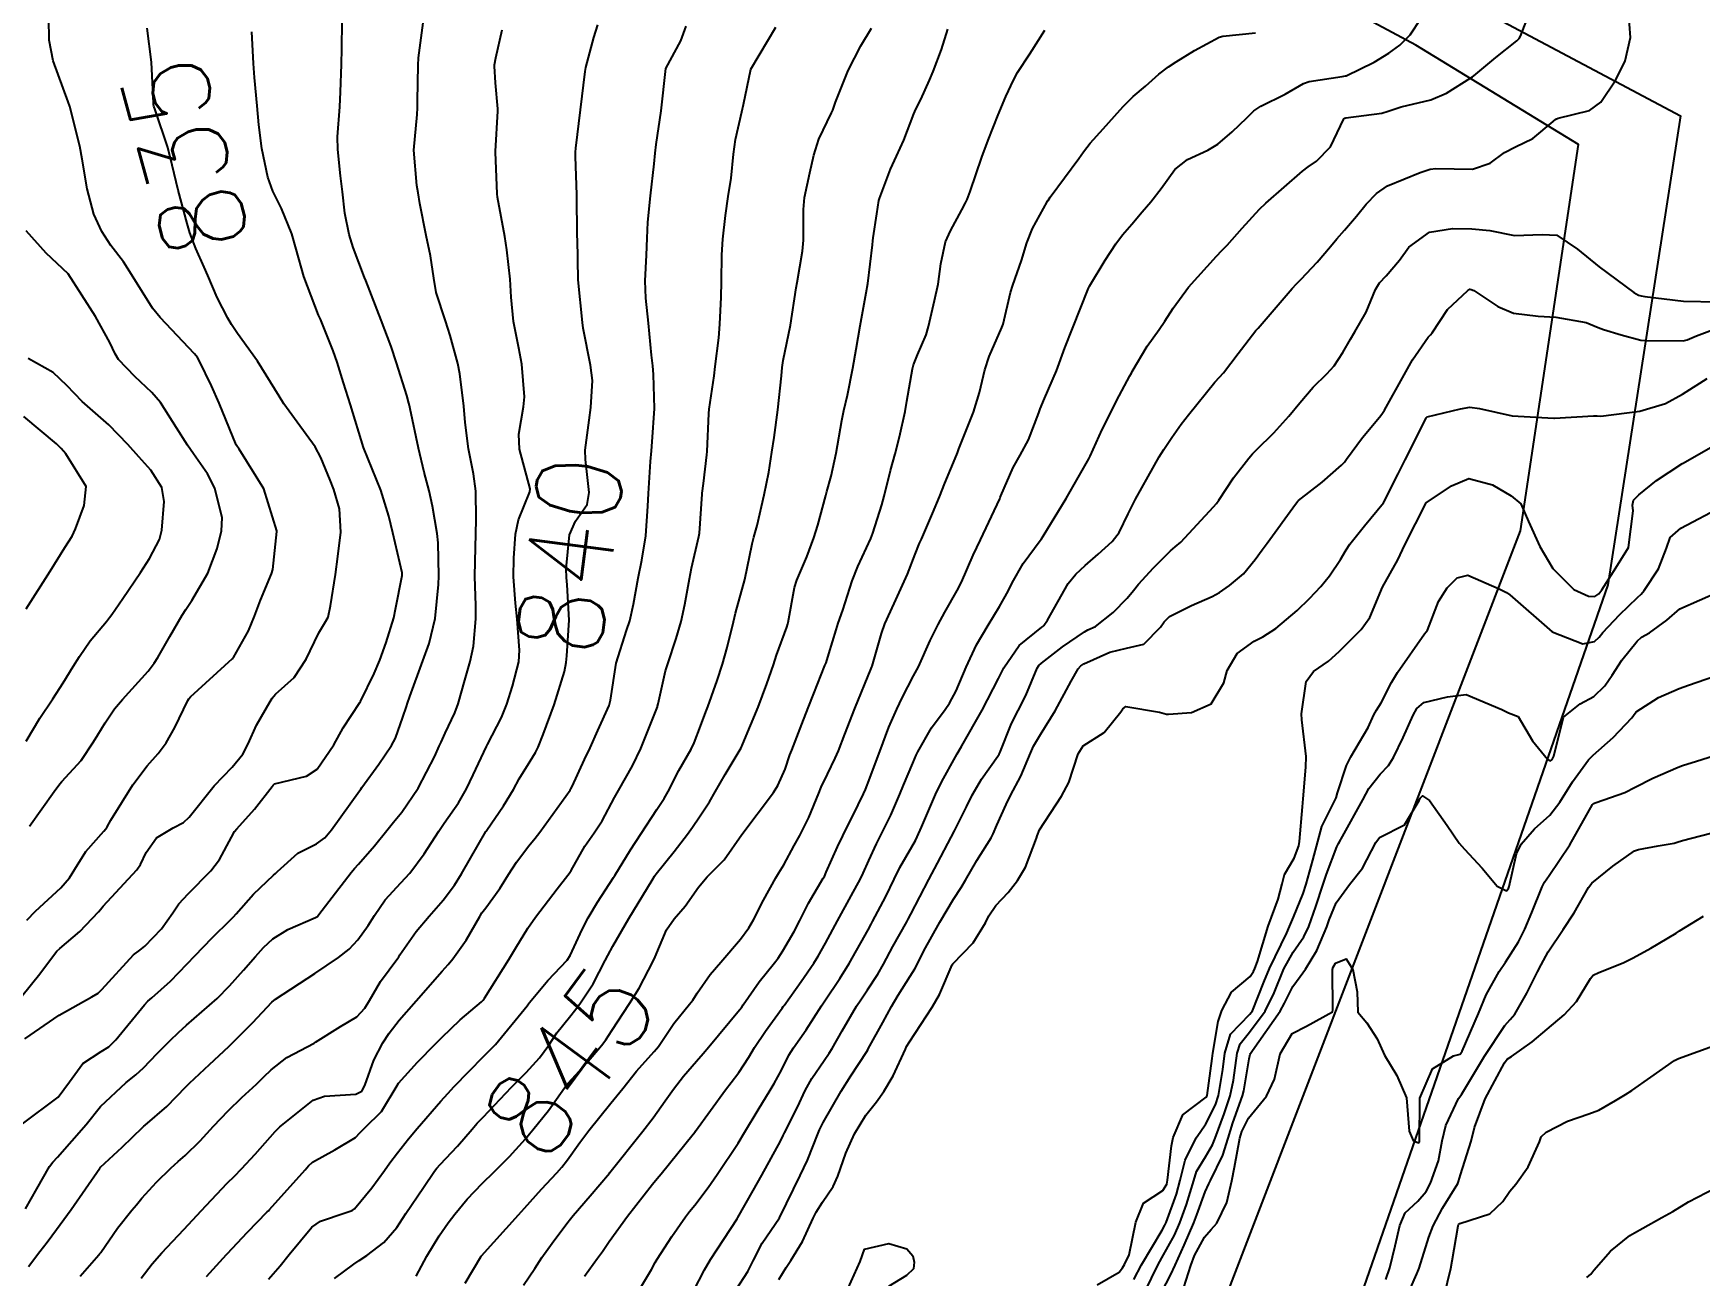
# Model space of a CAD drawing. Header units: metres. Extents: x 307586 to 320046, y 7427249 to 7434250.
# Drawn here: x 319139.6 to 319218, y 7427506.7 to 7427565.2 of the extents above; entities that cross this region are included whole.
import ezdxf
from ezdxf.enums import TextEntityAlignment as Align

# ---------------------------------------------------------------- set-up
doc = ezdxf.new("R2010")
doc.units = ezdxf.units.M
doc.header["$MEASUREMENT"] = 0
for name, color, linetype in [('Cotas', 45, 'Continuous'), ('Curvas de Nivel 1m', 11, 'Continuous'), ('Curvas de Nivel 5m', 15, 'Continuous'), ('Vias Secundárias', 230, 'Continuous')]:
    doc.layers.add(name, color=color, linetype=linetype)
doc.styles.add('Style-STANDARD', font='STANDARD.shx')

msp = doc.modelspace()

# ---------------------------------------------------------------- linework, layer by layer
at = {"layer": 'Curvas de Nivel 1m', "flags": 128}
for points, elevation in [([(319162.653, 7427506.271), (319163.18, 7427507.06), (319163.514, 7427507.572), (319163.99, 7427508.257), (319164.689, 7427509.181), (319164.853, 7427509.396), (319164.983, 7427509.557), (319165.775, 7427510.477), (319166.692, 7427511.54), (319166.713, 7427511.569), (319168.26, 7427513.517), (319168.749, 7427514.155), (319169.316, 7427514.946), (319169.699, 7427515.501), (319170.167, 7427516.101), (319170.783, 7427516.809), (319171.102, 7427517.171), (319171.365, 7427517.481), (319172.811, 7427519.222), (319172.913, 7427519.358), (319172.981, 7427519.458), (319173.737, 7427520.544), (319174.458, 7427521.444), (319174.627, 7427521.66), (319174.848, 7427521.997), (319175.383, 7427522.909), (319175.647, 7427523.432), (319176.047, 7427524.252), (319176.745, 7427525.421), (319176.798, 7427525.507), (319176.887, 7427525.696), (319177.423, 7427526.894), (319177.668, 7427527.409), (319178.393, 7427528.864), (319178.641, 7427529.394), (319178.731, 7427529.598), (319178.944, 7427530.123), (319179.289, 7427531.056), (319179.41, 7427531.386), (319179.836, 7427532.52), (319180.206, 7427533.378), (319180.46, 7427533.903), (319180.999, 7427534.941), (319181.155, 7427535.214), (319181.233, 7427535.368), (319181.783, 7427536.601), (319182.157, 7427537.359), (319182.467, 7427537.927), (319183.049, 7427538.95), (319183.246, 7427539.347), (319183.801, 7427540.61), (319184.151, 7427541.334), (319185.052, 7427543.27), (319185.073, 7427543.32), (319185.104, 7427543.398), (319185.687, 7427544.745), (319186.002, 7427545.311), (319186.406, 7427546.035), (319186.891, 7427547.303), (319186.957, 7427547.5), (319187.16, 7427547.98), (319187.712, 7427549.292), (319188.115, 7427550.36), (319188.472, 7427551.281), (319189.222, 7427553.167), (319189.251, 7427553.241), (319189.268, 7427553.27), (319190.002, 7427554.496), (319190.513, 7427555.257), (319190.828, 7427555.675), (319191.257, 7427556.185), (319191.749, 7427556.762), (319192.156, 7427557.241), (319192.648, 7427557.867), (319193.288, 7427558.747), (319193.883, 7427559.221), (319194.837, 7427559.67), (319195.304, 7427559.951), (319195.987, 7427560.519), (319196.674, 7427561.186), (319197, 7427561.51), (319197.328, 7427561.73), (319198.468, 7427562.296), (319199.339, 7427562.801), (319199.598, 7427562.89), (319201.164, 7427563.132), (319201.32, 7427563.153), (319201.343, 7427563.162), (319202.66, 7427563.81), (319203.36, 7427564.23), (319203.867, 7427564.601), (319204.361, 7427565.095), (319205.389, 7427566.662)], 847), ([(319165.514, 7427506.697), (319166.134, 7427507.545), (319166.357, 7427507.863), (319166.681, 7427508.332), (319167.536, 7427509.527), (319168.716, 7427511.021), (319168.938, 7427511.289), (319169.119, 7427511.506), (319170.629, 7427513.378), (319170.722, 7427513.49), (319170.743, 7427513.521), (319172.15, 7427515.469), (319172.422, 7427515.812), (319172.775, 7427516.275), (319173.24, 7427517.002), (319173.518, 7427517.453), (319174.027, 7427518.222), (319174.812, 7427519.308), (319174.866, 7427519.385), (319174.903, 7427519.439), (319175.703, 7427520.558), (319176.311, 7427521.425), (319176.515, 7427521.755), (319176.852, 7427522.366), (319177.419, 7427523.412), (319178.065, 7427524.592), (319178.495, 7427525.396), (319178.621, 7427525.66), (319178.896, 7427526.257), (319179.255, 7427527.039), (319179.427, 7427527.385), (319179.92, 7427528.383), (319180.343, 7427529.376), (319180.514, 7427529.8), (319180.955, 7427530.838), (319181.123, 7427531.205), (319181.199, 7427531.368), (319181.841, 7427532.495), (319182.479, 7427533.355), (319182.689, 7427533.65), (319182.992, 7427534.233), (319183.471, 7427535.343), (319183.96, 7427536.395), (319184.509, 7427537.328), (319185.042, 7427538.203), (319185.443, 7427538.922), (319185.632, 7427539.314), (319186.153, 7427540.222), (319186.957, 7427541.301), (319187.009, 7427541.375), (319187.085, 7427541.506), (319188.167, 7427543.284), (319189.12, 7427544.929), (319189.243, 7427545.148), (319189.3, 7427545.268), (319189.874, 7427546.531), (319190.236, 7427547.259), (319190.547, 7427547.868), (319191.171, 7427549.047), (319191.246, 7427549.176), (319191.285, 7427549.249), (319191.99, 7427550.443), (319192.554, 7427551.236), (319192.821, 7427551.62), (319193.213, 7427552.231), (319193.933, 7427553.219), (319195.238, 7427554.676), (319195.5, 7427554.938), (319195.746, 7427555.195), (319196.449, 7427556.001), (319197.27, 7427556.895), (319197.564, 7427557.176), (319199.288, 7427558.673), (319199.561, 7427558.877), (319199.95, 7427559.143), (319200.614, 7427559.826), (319201.236, 7427561.131), (319201.278, 7427561.176), (319201.323, 7427561.187), (319203.026, 7427561.412), (319203.327, 7427561.496), (319203.93, 7427561.702), (319205.332, 7427562.025), (319206.063, 7427562.345), (319207.212, 7427563.061), (319207.291, 7427563.113), (319207.344, 7427563.158), (319208.386, 7427564.016), (319209.37, 7427564.814), (319209.481, 7427564.919), (319209.544, 7427565.028), (319210.056, 7427566.353)], 848), ([(319168.103, 7427506.067), (319168.666, 7427507.017), (319168.839, 7427507.339), (319168.938, 7427507.507), (319169.62, 7427508.564), (319170.265, 7427509.494), (319170.455, 7427509.734), (319170.701, 7427510.032), (319171.331, 7427510.863), (319171.754, 7427511.475), (319172.738, 7427512.956), (319173.046, 7427513.457), (319173.677, 7427514.527), (319174.25, 7427515.445), (319174.444, 7427515.767), (319174.777, 7427516.396), (319175.134, 7427517.091), (319175.347, 7427517.434), (319175.937, 7427518.293), (319176.661, 7427519.422), (319176.72, 7427519.515), (319176.816, 7427519.647), (319177.534, 7427520.708), (319177.973, 7427521.403), (319178.859, 7427522.992), (319178.998, 7427523.252), (319179.07, 7427523.388), (319179.69, 7427524.566), (319180.081, 7427525.378), (319180.349, 7427525.918), (319180.906, 7427526.9), (319181.079, 7427527.198), (319181.165, 7427527.366), (319181.367, 7427527.813), (319182.023, 7427529.354), (319182.319, 7427529.973), (319182.96, 7427531.124), (319183.045, 7427531.265), (319183.094, 7427531.348), (319183.26, 7427531.639), (319184.219, 7427533.331), (319184.998, 7427534.814), (319185.166, 7427535.154), (319185.247, 7427535.318), (319185.969, 7427536.36), (319187.032, 7427537.22), (319187.078, 7427537.254), (319187.128, 7427537.299), (319187.303, 7427537.564), (319188.27, 7427539.282), (319188.622, 7427539.714), (319189.066, 7427540.129), (319189.679, 7427540.659), (319190.34, 7427541.257), (319190.659, 7427541.682), (319191.096, 7427542.558), (319191.321, 7427543.027), (319191.44, 7427543.247), (319192.036, 7427544.319), (319192.554, 7427545.236), (319192.77, 7427545.592), (319193.137, 7427546.142), (319193.59, 7427546.779), (319193.924, 7427547.218), (319195.168, 7427548.752), (319195.385, 7427548.984), (319195.578, 7427549.196), (319196.272, 7427550.104), (319197.099, 7427551.181), (319197.149, 7427551.235), (319197.204, 7427551.297), (319198.802, 7427553.156), (319199.008, 7427553.372), (319199.23, 7427553.593), (319199.988, 7427554.396), (319200.61, 7427555.136), (319200.899, 7427555.491), (319201.261, 7427555.896), (319201.83, 7427556.562), (319202.29, 7427557.12), (319202.768, 7427557.625), (319203.282, 7427557.987), (319204.819, 7427558.618), (319205.29, 7427558.775), (319205.569, 7427558.799), (319207.29, 7427558.777), (319208.127, 7427559.047), (319208.791, 7427559.547), (319209.305, 7427559.826), (319210.12, 7427560.212), (319211.086, 7427561.012), (319211.214, 7427561.121), (319211.325, 7427561.171), (319212.794, 7427561.529), (319213.332, 7427561.927), (319214.035, 7427562.98), (319214.463, 7427563.866), (319214.713, 7427564.97), (319214.631, 7427566.217)], 849), ([(319139.076, 7427513.867), (319140.756, 7427515.122), (319141.281, 7427515.842), (319141.912, 7427516.696), (319142.784, 7427517.266), (319143.133, 7427517.48), (319143.465, 7427517.82), (319144.81, 7427519.46), (319144.975, 7427519.635), (319145.163, 7427519.796), (319146.037, 7427520.572), (319146.829, 7427521.388), (319147.184, 7427521.775), (319147.998, 7427522.611), (319148.859, 7427523.457), (319149.005, 7427523.605), (319149.125, 7427523.747), (319149.943, 7427524.669), (319150.881, 7427525.563), (319150.974, 7427525.637), (319151.079, 7427525.728), (319152.025, 7427526.59), (319152.903, 7427527.031), (319153.295, 7427527.316), (319153.61, 7427527.7), (319154.931, 7427529.533), (319154.996, 7427529.615), (319155.044, 7427529.679), (319155.834, 7427530.781), (319156.443, 7427531.665), (319156.619, 7427532.002), (319156.973, 7427532.995), (319157.137, 7427533.501), (319157.192, 7427533.657), (319157.298, 7427533.968), (319157.91, 7427535.646), (319158.202, 7427536.455), (319158.495, 7427537.638), (319158.651, 7427539.238), (319158.667, 7427539.636), (319158.629, 7427541.189), (319158.578, 7427541.638), (319158.369, 7427542.918), (319158.207, 7427543.643), (319157.98, 7427544.515), (319157.708, 7427545.651), (319157.309, 7427547.499), (319157.28, 7427547.658), (319157.259, 7427547.764), (319157.158, 7427548.125), (319156.675, 7427549.665), (319156.415, 7427550.433), (319155.951, 7427551.672), (319155.221, 7427553.538), (319155.165, 7427553.681), (319154.636, 7427555.089), (319154.443, 7427555.692), (319154.248, 7427556.705), (319154.128, 7427557.697), (319154.038, 7427558.456), (319153.905, 7427559.701), (319153.9, 7427560.299), (319154.002, 7427561.7), (319154.039, 7427562.415), (319154.083, 7427563.699), (319154.104, 7427564.452), (319154.111, 7427565.699)], 837), ([(319139.186, 7427517.866), (319140.804, 7427518.975), (319142.337, 7427519.835), (319142.632, 7427520.015), (319142.816, 7427520.178), (319144.293, 7427521.808), (319144.599, 7427522.041), (319144.839, 7427522.225), (319145.612, 7427523.031), (319146.15, 7427523.787), (319146.437, 7427524.215), (319146.872, 7427524.685), (319147.943, 7427525.764), (319148.345, 7427526.304), (319148.907, 7427527.349), (319149.046, 7427527.614), (319149.153, 7427527.748), (319149.989, 7427528.672), (319150.83, 7427529.731), (319150.873, 7427529.791), (319150.934, 7427529.86), (319152.437, 7427530.216), (319152.941, 7427530.543), (319153.723, 7427531.698), (319154.16, 7427532.497), (319154.952, 7427533.68), (319154.983, 7427533.731), (319155.626, 7427535.044), (319155.882, 7427535.671), (319156.178, 7427536.505), (319156.54, 7427537.665), (319156.629, 7427538.072), (319156.94, 7427539.661), (319156.937, 7427539.779), (319156.496, 7427541.666), (319156.303, 7427542.45), (319155.931, 7427543.672), (319155.123, 7427545.68), (319154.515, 7427547.69), (319154.183, 7427548.714), (319153.873, 7427549.699), (319153.698, 7427550.222), (319153.191, 7427551.477), (319153.09, 7427551.711), (319153.008, 7427551.899), (319152.306, 7427553.719), (319151.948, 7427555.011), (319151.749, 7427555.725), (319151.261, 7427556.916), (319150.86, 7427557.734), (319150.619, 7427558.397), (319150.336, 7427559.74), (319150.192, 7427560.853), (319150.114, 7427561.742), (319149.992, 7427563.085), (319149.939, 7427563.744), (319149.873, 7427565.229)], 836), ([(319139.213, 7427509.865), (319139.757, 7427510.805), (319140.346, 7427511.854), (319140.498, 7427512.07), (319140.72, 7427512.302), (319142.069, 7427513.83), (319142.751, 7427514.673), (319143.951, 7427515.808), (319144.411, 7427516.163), (319144.773, 7427516.495), (319145.408, 7427517.169), (319146.018, 7427517.788), (319146.415, 7427518.165), (319146.8, 7427518.509), (319148.234, 7427519.759), (319148.819, 7427520.354), (319149.472, 7427521.098), (319150.032, 7427521.738), (319150.411, 7427522.162), (319150.846, 7427522.569), (319151.564, 7427523.011), (319152.861, 7427523.567), (319152.949, 7427523.621), (319153.025, 7427523.708), (319153.495, 7427524.327), (319154.538, 7427525.685), (319154.696, 7427525.872), (319154.889, 7427526.084), (319155.638, 7427526.936), (319156.223, 7427527.667), (319156.529, 7427528.052), (319156.922, 7427528.533), (319157.69, 7427529.649), (319158.467, 7427531.156), (319158.683, 7427531.634), (319158.766, 7427531.822), (319158.962, 7427532.249), (319159.412, 7427533.19), (319159.577, 7427533.624), (319159.885, 7427534.73), (319160.142, 7427535.619), (319160.301, 7427536.33), (319160.401, 7427537.616), (319160.402, 7427538.254), (319160.363, 7427539.617), (319160.368, 7427540.313), (319160.404, 7427541.617), (319160.414, 7427542.293), (319160.407, 7427543.617), (319160.292, 7427544.437), (319160.055, 7427545.621), (319159.901, 7427546.862), (319159.834, 7427547.623), (319159.645, 7427549.148), (319159.552, 7427549.626), (319159.193, 7427550.942), (319158.97, 7427551.634), (319158.544, 7427552.968), (319158.422, 7427553.642), (319158.278, 7427554.689), (319158.068, 7427555.648), (319157.762, 7427557.156), (319157.685, 7427557.654), (319157.625, 7427558.004), (319157.49, 7427559.657), (319157.636, 7427561.338), (319157.66, 7427561.655), (319157.657, 7427561.986), (319157.684, 7427563.655), (319157.705, 7427564.013), (319157.922, 7427565.652)], 838), ([(319139.274, 7427523.449), (319139.683, 7427523.862), (319140.874, 7427524.972), (319141.284, 7427525.441), (319141.541, 7427525.843), (319142.051, 7427526.683), (319142.91, 7427527.63), (319143.002, 7427527.738), (319143.056, 7427527.828), (319143.24, 7427528.149), (319144.272, 7427529.81), (319144.942, 7427530.698), (319145.463, 7427531.28), (319145.834, 7427531.791), (319146.238, 7427532.513), (319146.862, 7427533.781), (319146.905, 7427533.859), (319146.985, 7427533.944), (319148.964, 7427535.751), (319148.981, 7427535.773), (319149.004, 7427535.801), (319149.715, 7427537.051), (319149.99, 7427537.74), (319150.273, 7427538.505), (319150.794, 7427539.733), (319150.852, 7427539.935), (319151.044, 7427541.73), (319151.046, 7427541.757), (319150.437, 7427543.737), (319149.267, 7427545.603), (319149.156, 7427545.75), (319149.124, 7427545.81), (319148.324, 7427547.762), (319147.973, 7427548.58), (319147.388, 7427549.777), (319147.311, 7427549.915), (319147.176, 7427550.082), (319145.552, 7427551.796), (319145.199, 7427552.234), (319144.203, 7427553.815), (319143.823, 7427554.415), (319143.236, 7427555.177), (319142.803, 7427555.834), (319142.44, 7427556.653), (319142.113, 7427557.842), (319141.889, 7427559.242), (319141.78, 7427559.845), (319141.312, 7427561.718), (319141.276, 7427561.813), (319141.264, 7427561.85), (319141.224, 7427561.941), (319140.516, 7427563.862), (319140.328, 7427564.84), (319140.324, 7427565.866)], 834), ([(319139.366, 7427507.159), (319139.888, 7427507.858), (319140.236, 7427508.295), (319140.683, 7427508.89), (319141.367, 7427509.84), (319142.712, 7427511.776), (319142.73, 7427511.803), (319142.749, 7427511.82), (319143.772, 7427512.764), (319144.741, 7427513.704), (319144.791, 7427513.751), (319144.851, 7427513.799), (319145.866, 7427514.675), (319146.761, 7427515.605), (319146.93, 7427515.777), (319147.88, 7427516.66), (319148.789, 7427517.508), (319148.912, 7427517.628), (319149.034, 7427517.748), (319149.915, 7427518.625), (319150.811, 7427519.581), (319150.981, 7427519.727), (319152.825, 7427520.94), (319153.946, 7427521.693), (319154.44, 7427522.085), (319154.845, 7427522.518), (319155.333, 7427523.198), (319155.634, 7427523.672), (319156.141, 7427524.396), (319156.878, 7427525.197), (319157.302, 7427525.654), (319157.98, 7427526.561), (319158.659, 7427527.634), (319158.917, 7427528.011), (319159.586, 7427528.964), (319159.969, 7427529.62), (319160.279, 7427530.277), (319160.908, 7427531.61), (319160.924, 7427531.64), (319160.954, 7427531.702), (319161.606, 7427532.975), (319161.864, 7427533.601), (319162.133, 7427534.457), (319162.419, 7427535.596), (319162.459, 7427536.148), (319162.351, 7427537.597), (319162.277, 7427538.361), (319162.175, 7427539.599), (319162.185, 7427540.48), (319162.277, 7427541.598), (319162.415, 7427542.272), (319162.95, 7427543.592), (319162.961, 7427543.735), (319162.457, 7427545.597), (319162.429, 7427546.301), (319162.651, 7427547.595), (319162.687, 7427548.066), (319162.571, 7427549.596), (319162.425, 7427550.357), (319162.17, 7427551.6), (319162.066, 7427552.75), (319162.011, 7427553.602), (319161.858, 7427554.982), (319161.765, 7427555.605), (319161.42, 7427557.459), (319161.4, 7427557.609), (319161.336, 7427559.566), (319161.333, 7427559.61), (319161.439, 7427561.491), (319161.439, 7427561.609), (319161.335, 7427562.829), (319161.275, 7427563.611), (319161.279, 7427563.675), (319161.347, 7427564.008), (319161.639, 7427565.329)], 839), ([(319144.655, 7427506.61), (319145.18, 7427507.28), (319145.626, 7427507.79), (319146.13, 7427508.334), (319146.684, 7427508.907), (319147.487, 7427509.768), (319148.706, 7427511.067), (319149.048, 7427511.409), (319149.377, 7427511.743), (319150.02, 7427512.44), (319150.735, 7427513.234), (319150.964, 7427513.502), (319151.186, 7427513.723), (319152.756, 7427514.985), (319153.283, 7427515.169), (319154.759, 7427515.253), (319155.034, 7427515.403), (319155.187, 7427515.676), (319155.598, 7427516.855), (319156.022, 7427517.668), (319156.333, 7427518.129), (319156.804, 7427518.743), (319157.591, 7427519.648), (319158.827, 7427521.048), (319159.097, 7427521.36), (319159.318, 7427521.625), (319159.956, 7427522.509), (319160.592, 7427523.613), (319160.693, 7427523.783), (319160.867, 7427524.025), (319161.538, 7427524.942), (319161.946, 7427525.599), (319162.312, 7427526.176), (319162.903, 7427526.942), (319163.199, 7427527.295), (319163.418, 7427527.582), (319164.64, 7427529.275), (319164.848, 7427529.561), (319164.879, 7427529.616), (319164.935, 7427529.731), (319165.509, 7427531), (319165.776, 7427531.552), (319166.15, 7427532.37), (319166.668, 7427533.543), (319166.738, 7427533.79), (319167.003, 7427535.54), (319167.496, 7427537.063), (319167.64, 7427537.531), (319167.819, 7427538.306), (319168.035, 7427539.525), (319168.207, 7427540.382), (319168.394, 7427541.52), (319168.497, 7427542.919), (319168.527, 7427543.519), (319168.623, 7427545.023), (319168.664, 7427545.517), (319168.703, 7427545.943), (319168.81, 7427547.515), (319168.765, 7427549.112), (319168.726, 7427549.517), (319168.67, 7427550.029), (319168.527, 7427551.52), (319168.393, 7427552.701), (319168.371, 7427553.523), (319168.436, 7427554.723), (319168.459, 7427555.522), (319168.497, 7427556.279), (319168.627, 7427557.52), (319168.793, 7427559.022), (319168.833, 7427559.517), (319168.88, 7427559.935), (319169.118, 7427561.513), (319169.343, 7427563.51), (319170.05, 7427564.81), (319170.295, 7427565.501)], 841), ([(319147.733, 7427506.687), (319148.672, 7427507.712), (319148.688, 7427507.734), (319148.708, 7427507.75), (319149.658, 7427508.766), (319150.595, 7427509.731), (319150.644, 7427509.78), (319150.694, 7427509.832), (319152.367, 7427511.705), (319152.527, 7427511.891), (319152.718, 7427512.059), (319153.777, 7427512.639), (319154.736, 7427513.23), (319154.957, 7427513.461), (319155.174, 7427513.676), (319155.965, 7427514.453), (319156.697, 7427515.661), (319156.719, 7427515.705), (319156.765, 7427515.777), (319157.665, 7427516.762), (319158.505, 7427517.634), (319158.796, 7427517.933), (319159.661, 7427518.765), (319160.668, 7427519.611), (319160.744, 7427519.681), (319160.815, 7427519.784), (319161.963, 7427521.593), (319162.292, 7427522.137), (319162.855, 7427523.072), (319163.204, 7427523.585), (319164.231, 7427524.924), (319164.733, 7427525.562), (319164.798, 7427525.647), (319164.886, 7427525.783), (319165.538, 7427526.919), (319165.966, 7427527.549), (319166.341, 7427528.123), (319166.93, 7427529.212), (319167.113, 7427529.537), (319167.774, 7427530.704), (319168.158, 7427531.522), (319168.949, 7427533.477), (319168.956, 7427533.51), (319168.984, 7427533.619), (319169.331, 7427535.175), (319169.432, 7427535.506), (319169.826, 7427536.697), (319170.055, 7427537.5), (319170.238, 7427538.301), (319170.452, 7427539.496), (319170.551, 7427540.004), (319170.899, 7427541.492), (319170.922, 7427541.654), (319171.051, 7427543.491), (319171.057, 7427543.537), (319171.108, 7427543.989), (319171.276, 7427545.334), (319171.286, 7427545.488), (319171.36, 7427547.278), (319171.379, 7427547.488), (319171.61, 7427549.044), (319171.663, 7427549.485), (319171.835, 7427550.842), (319171.889, 7427551.483), (319171.946, 7427552.753), (319171.964, 7427553.483), (319171.973, 7427554.745), (319172.024, 7427555.482), (319172.153, 7427556.588), (319172.273, 7427557.48), (319172.413, 7427558.348), (319172.522, 7427559.478), (319172.616, 7427560.164), (319172.91, 7427561.474), (319172.989, 7427561.811), (319173.343, 7427563.47), (319174.511, 7427565.453)], 842), ([(319150.655, 7427506.552), (319151.206, 7427507.181), (319151.617, 7427507.716), (319152.686, 7427509.008), (319153.095, 7427509.29), (319154.264, 7427509.684), (319154.583, 7427509.792), (319154.695, 7427509.874), (319155.518, 7427510.858), (319156.104, 7427511.666), (319156.356, 7427512.026), (319156.726, 7427512.506), (319157.235, 7427513.153), (319157.649, 7427513.646), (319158.756, 7427514.932), (319159.086, 7427515.3), (319159.389, 7427515.624), (319160.067, 7427516.324), (319160.784, 7427517.045), (319161.068, 7427517.326), (319161.329, 7427517.602), (319162.811, 7427519.409), (319162.882, 7427519.51), (319162.934, 7427519.579), (319163.788, 7427520.606), (319164.701, 7427521.561), (319164.845, 7427521.777), (319165.402, 7427523.01), (319165.681, 7427523.552), (319166.126, 7427524.292), (319166.882, 7427525.447), (319166.94, 7427525.539), (319167.68, 7427526.75), (319168.185, 7427527.521), (319168.924, 7427528.65), (319169.263, 7427529.173), (319169.45, 7427529.505), (319169.955, 7427530.493), (319170.535, 7427531.494), (319170.679, 7427531.78), (319170.974, 7427532.57), (319171.222, 7427533.246), (319171.31, 7427533.487), (319171.754, 7427534.724), (319172.001, 7427535.48), (319172.219, 7427536.273), (319172.517, 7427537.475), (319172.622, 7427537.89), (319173.053, 7427539.47), (319173.398, 7427541.145), (319173.483, 7427541.464), (319173.633, 7427542.007), (319173.964, 7427543.457), (319174.182, 7427544.522), (319174.333, 7427545.452), (319174.44, 7427546.144), (319174.616, 7427547.448), (319174.776, 7427549.053), (319174.814, 7427549.445), (319174.859, 7427549.763), (319175.203, 7427551.44), (319175.476, 7427553.182), (319175.519, 7427553.437), (319175.763, 7427554.91), (319175.813, 7427555.434), (319175.82, 7427556.879), (319175.866, 7427557.434), (319176.117, 7427558.599), (319176.308, 7427559.43), (319176.544, 7427560.188), (319177.137, 7427561.422), (319177.194, 7427561.551), (319177.328, 7427561.926), (319177.924, 7427563.411), (319178.519, 7427564.567), (319179.015, 7427565.395)], 843), ([(319153.754, 7427506.592), (319154.667, 7427507.265), (319154.914, 7427507.433), (319155.27, 7427507.674), (319156.068, 7427508.277), (319156.686, 7427508.993), (319157.111, 7427509.654), (319157.936, 7427510.872), (319158.458, 7427511.634), (319158.568, 7427511.779), (319158.718, 7427511.946), (319159.533, 7427512.82), (319160.228, 7427513.615), (319160.47, 7427513.889), (319160.749, 7427514.186), (319162.081, 7427515.59), (319162.42, 7427515.933), (319162.773, 7427516.283), (319163.393, 7427516.965), (319163.831, 7427517.57), (319164.22, 7427518.144), (319164.806, 7427518.887), (319165.103, 7427519.264), (319165.32, 7427519.555), (319165.922, 7427520.454), (319166.495, 7427521.543), (319166.61, 7427521.777), (319166.85, 7427522.219), (319167.595, 7427523.529), (319168.701, 7427525.332), (319168.807, 7427525.511), (319168.838, 7427525.556), (319168.885, 7427525.623), (319169.733, 7427526.669), (319170.367, 7427527.495), (319170.592, 7427527.817), (319170.921, 7427528.307), (319171.399, 7427529.015), (319171.668, 7427529.483), (319172.129, 7427530.294), (319172.843, 7427531.471), (319172.882, 7427531.552), (319172.966, 7427531.745), (319173.68, 7427533.46), (319174.097, 7427534.556), (319174.399, 7427535.449), (319174.55, 7427535.907), (319175.03, 7427537.232), (319175.086, 7427537.386), (319175.099, 7427537.439), (319175.396, 7427539.09), (319175.499, 7427539.436), (319175.97, 7427540.531), (319176.31, 7427541.428), (319176.486, 7427542.029), (319176.867, 7427543.422), (319176.918, 7427543.608), (319177.112, 7427544.335), (319177.355, 7427545.417), (319177.616, 7427546.943), (319177.711, 7427547.412), (319177.884, 7427548.133), (319178.142, 7427549.405), (319178.292, 7427550.298), (319178.489, 7427551.401), (319178.77, 7427552.948), (319178.839, 7427553.396), (319179.059, 7427555.211), (319179.081, 7427555.392), (319179.099, 7427555.539), (319179.262, 7427556.667), (319179.367, 7427557.294), (319179.391, 7427557.389), (319179.903, 7427558.767), (319180.185, 7427559.381), (319180.542, 7427560.14), (319181.002, 7427561.373), (319181.098, 7427561.599), (319181.33, 7427562.053), (319181.751, 7427562.954), (319181.914, 7427563.364), (319182.308, 7427564.406), (319182.614, 7427565.357)], 844), ([(319159.902, 7427506.37), (319160.644, 7427507.61), (319160.657, 7427507.627), (319160.673, 7427507.651), (319162.417, 7427509.584), (319162.696, 7427509.893), (319163.492, 7427510.785), (319164.22, 7427511.565), (319164.454, 7427511.825), (319164.722, 7427512.177), (319165.301, 7427512.987), (319165.72, 7427513.55), (319166.756, 7427514.834), (319167.313, 7427515.532), (319167.961, 7427516.337), (319168.789, 7427517.26), (319168.907, 7427517.393), (319168.99, 7427517.508), (319169.717, 7427518.588), (319170.459, 7427519.494), (319170.618, 7427519.69), (319170.821, 7427520.007), (319171.427, 7427520.889), (319171.925, 7427521.474), (319172.854, 7427522.549), (319173.238, 7427523.077), (319173.461, 7427523.454), (319173.933, 7427524.388), (319174.514, 7427525.444), (319174.66, 7427525.67), (319174.892, 7427526.049), (319175.385, 7427526.956), (319175.642, 7427527.433), (319176.074, 7427528.276), (319176.541, 7427529.424), (319176.655, 7427529.705), (319176.946, 7427530.316), (319177.312, 7427531.06), (319177.461, 7427531.413), (319177.764, 7427532.201), (319178.226, 7427533.401), (319179.002, 7427535.288), (319179.031, 7427535.361), (319179.044, 7427535.39), (319179.481, 7427536.93), (319179.647, 7427537.384), (319180.081, 7427538.341), (319180.555, 7427539.375), (319180.709, 7427539.723), (319181.072, 7427540.668), (319181.277, 7427541.171), (319181.366, 7427541.367), (319181.887, 7427542.57), (319182.212, 7427543.359), (319182.47, 7427543.996), (319183.028, 7427545.351), (319183.054, 7427545.421), (319183.127, 7427545.614), (319183.622, 7427546.867), (319183.815, 7427547.34), (319184.093, 7427548.267), (319184.345, 7427549.332), (319184.55, 7427549.962), (319185.149, 7427551.321), (319185.205, 7427551.48), (319185.562, 7427552.974), (319185.666, 7427553.316), (319186.069, 7427554.478), (319186.33, 7427555.309), (319186.588, 7427555.972), (319187.272, 7427557.227), (319187.298, 7427557.274), (319187.319, 7427557.299), (319187.424, 7427557.448), (319188.771, 7427559.278), (319188.987, 7427559.585), (319189.304, 7427559.991), (319189.911, 7427560.667), (319190.444, 7427561.259), (319190.86, 7427561.722), (319191.332, 7427562.185), (319191.901, 7427562.681), (319192.538, 7427563.238), (319192.994, 7427563.586), (319193.352, 7427563.825), (319194.217, 7427564.36), (319195.37, 7427564.982), (319195.537, 7427565.031), (319197.081, 7427565.183)], 846), ([(319139.41, 7427527.865), (319140.569, 7427529.494), (319140.833, 7427529.851), (319140.934, 7427529.968), (319141.83, 7427530.956), (319142.423, 7427531.835), (319142.624, 7427532.167), (319142.966, 7427532.735), (319143.409, 7427533.391), (319143.786, 7427533.818), (319144.996, 7427535.157), (319145.269, 7427535.528), (319145.444, 7427535.796), (319146.014, 7427536.794), (319146.584, 7427537.784), (319146.76, 7427538.059), (319147.04, 7427538.477), (319147.795, 7427539.769), (319148.236, 7427540.934), (319148.437, 7427541.76), (319148.465, 7427542.377), (319148.13, 7427543.765), (319147.775, 7427544.436), (319147.119, 7427545.38), (319146.846, 7427545.783), (319146.327, 7427546.596), (319145.562, 7427547.796), (319145.158, 7427548.261), (319144.367, 7427549.014), (319143.599, 7427549.824), (319143.431, 7427550.081), (319143.181, 7427550.612), (319142.506, 7427551.837), (319141.223, 7427553.85), (319140.191, 7427554.819), (319139.243, 7427555.87)], 833), ([(319172.652, 7427506.065), (319173.197, 7427506.923), (319173.463, 7427507.452), (319173.879, 7427508.25), (319174.693, 7427509.44), (319175.348, 7427510.8), (319175.666, 7427511.431), (319175.999, 7427512.158), (319176.5, 7427513.422), (319176.577, 7427513.59), (319176.748, 7427513.928), (319177.594, 7427515.408), (319178.049, 7427516.126), (319178.791, 7427517.269), (319178.839, 7427517.342), (319178.867, 7427517.389), (319179.554, 7427518.634), (319179.958, 7427519.379), (319180.273, 7427519.924), (319180.834, 7427520.809), (319181.052, 7427521.155), (319181.17, 7427521.365), (319181.485, 7427521.996), (319182.225, 7427523.35), (319182.874, 7427524.437), (319183.235, 7427524.981), (319183.444, 7427525.334), (319183.975, 7427526.251), (319184.639, 7427527.323), (319184.734, 7427527.503), (319184.919, 7427527.912), (319185.353, 7427528.891), (319185.558, 7427529.314), (319186.037, 7427530.219), (319186.5, 7427531.305), (319186.643, 7427531.626), (319186.972, 7427532.184), (319187.655, 7427533.29), (319188.412, 7427534.694), (319188.732, 7427535.274), (319188.865, 7427535.412), (319189.006, 7427535.501), (319190.225, 7427536.048), (319191.018, 7427536.237), (319191.828, 7427536.435), (319192.612, 7427537.234), (319192.784, 7427537.484), (319193.038, 7427537.724), (319194.076, 7427538.247), (319195.048, 7427538.666), (319195.385, 7427538.861), (319195.863, 7427539.192), (319196.511, 7427539.736), (319197.071, 7427540.411), (319197.393, 7427540.86), (319197.623, 7427541.172), (319198.962, 7427543.013), (319199.069, 7427543.151), (319199.103, 7427543.184), (319200.209, 7427544.042), (319201.129, 7427544.852), (319201.264, 7427544.996), (319201.362, 7427545.128), (319202.119, 7427546.144), (319202.919, 7427547.112), (319203.025, 7427547.24), (319203.156, 7427547.431), (319204.076, 7427549.096), (319204.47, 7427549.805), (319205.2, 7427550.862), (319205.305, 7427550.975), (319205.389, 7427551.078), (319206.117, 7427552.168), (319207.062, 7427553.062), (319207.165, 7427553.119), (319207.224, 7427553.113), (319207.35, 7427553.058), (319208.481, 7427552.306), (319209.213, 7427552.004), (319210.376, 7427551.854), (319211.211, 7427551.804), (319212.642, 7427551.562), (319213.206, 7427551.321), (319213.443, 7427551.224), (319214.281, 7427550.974), (319215.199, 7427550.721), (319215.452, 7427550.705), (319217.199, 7427550.7), (319217.39, 7427550.748), (319217.82, 7427550.931), (319219.208, 7427551.448)], 851), ([(319139.245, 7427531.867), (319139.886, 7427532.944), (319140.505, 7427533.855), (319140.99, 7427534.604), (319141.466, 7427535.378), (319141.759, 7427535.842), (319142.267, 7427536.584), (319143.028, 7427537.501), (319143.174, 7427537.684), (319143.274, 7427537.826), (319143.792, 7427538.57), (319144.635, 7427539.806), (319145.059, 7427540.456), (319145.517, 7427541.347), (319145.626, 7427541.794), (319145.745, 7427543.141), (319145.634, 7427543.795), (319145.111, 7427544.609), (319144.548, 7427545.24), (319144.038, 7427545.816), (319143.137, 7427546.743), (319141.879, 7427547.843), (319141.16, 7427548.588), (319140.518, 7427549.208), (319139.338, 7427549.868)], 832), ([(319174.659, 7427506.54), (319175.004, 7427507.101), (319175.226, 7427507.434), (319175.775, 7427508.336), (319176.278, 7427509.424), (319176.409, 7427509.711), (319176.704, 7427510.176), (319177.212, 7427510.916), (319177.427, 7427511.409), (319177.813, 7427512.483), (319178.218, 7427513.398), (319178.752, 7427514.267), (319179.246, 7427514.897), (319179.594, 7427515.382), (319180.035, 7427516.117), (319180.614, 7427517.372), (319180.669, 7427517.496), (319180.796, 7427517.726), (319181.866, 7427519.354), (319182.218, 7427519.953), (319182.814, 7427521.34), (319182.843, 7427521.386), (319183.804, 7427522.38), (319184.374, 7427523.325), (319184.541, 7427523.648), (319184.871, 7427524.135), (319185.44, 7427524.752), (319185.888, 7427525.31), (319186.266, 7427525.933), (319186.775, 7427527.301), (319186.806, 7427527.409), (319186.917, 7427527.693), (319187.951, 7427529.285), (319188.295, 7427529.927), (319188.739, 7427531.273), (319188.967, 7427531.64), (319189.964, 7427532.269), (319190.752, 7427533.252), (319190.846, 7427533.39), (319190.985, 7427533.493), (319192.567, 7427533.234), (319192.891, 7427533.139), (319192.982, 7427533.131), (319194.062, 7427533.214), (319194.987, 7427533.622), (319195.585, 7427534.607), (319195.754, 7427535.192), (319196.216, 7427535.987), (319197.024, 7427536.563), (319197.427, 7427536.773), (319198.029, 7427537.165), (319199.042, 7427538.012), (319199.619, 7427538.573), (319200.158, 7427539.139), (319200.557, 7427539.638), (319201.072, 7427540.415), (319201.344, 7427540.862), (319201.524, 7427541.126), (319202.214, 7427541.996), (319203.103, 7427543.077), (319203.122, 7427543.11), (319203.786, 7427544.437), (319204.123, 7427545.095), (319205.074, 7427547.003), (319205.115, 7427547.081), (319205.153, 7427547.117), (319206.729, 7427547.492), (319207.158, 7427547.572), (319207.625, 7427547.52), (319209.154, 7427547.172), (319211.108, 7427547.056), (319211.153, 7427547.056), (319212.973, 7427547.174), (319213.155, 7427547.163), (319213.322, 7427547.155), (319215.157, 7427547.387), (319216.364, 7427547.745), (319217.165, 7427548.182), (319218.322, 7427548.923)], 852), ([(319139.249, 7427538.082), (319140.379, 7427539.857), (319141.064, 7427540.967), (319141.409, 7427541.507), (319141.571, 7427541.845), (319141.982, 7427542.949), (319142.079, 7427543.84), (319141.118, 7427545.375), (319140.898, 7427545.629), (319140.683, 7427545.854), (319139.142, 7427547.133)], 831), ([(319189.632, 7427506.287), (319190.667, 7427506.885), (319190.831, 7427507.087), (319190.916, 7427507.246), (319191.134, 7427507.7), (319191.445, 7427509.239), (319191.814, 7427510.126), (319192.716, 7427510.73), (319192.903, 7427511.035), (319192.942, 7427511.218), (319193.128, 7427512.827), (319193.2, 7427513.215), (319193.669, 7427514.296), (319194.762, 7427515.122), (319194.796, 7427515.166), (319194.803, 7427515.2), (319195.047, 7427516.94), (319195.072, 7427517.197), (319195.323, 7427518.679), (319195.497, 7427519.193), (319195.958, 7427520.057), (319196.837, 7427520.794), (319196.982, 7427521.036), (319197.043, 7427521.177), (319197.17, 7427521.499), (319197.673, 7427523.168), (319198.142, 7427524.427), (319198.337, 7427525.158), (319198.448, 7427525.598), (319198.901, 7427526.361), (319199.115, 7427526.943), (319199.149, 7427527.148), (319199.292, 7427528.783), (319199.33, 7427529.146), (319199.455, 7427530.646), (319199.462, 7427531.145), (319199.265, 7427532.862), (319199.245, 7427533.147), (319199.467, 7427534.677), (319199.809, 7427535.142), (319200.521, 7427535.632), (319201.022, 7427536.077), (319202.043, 7427537.12), (319202.466, 7427537.689), (319203.053, 7427539.11), (319203.777, 7427540.394), (319204.104, 7427541.095), (319205.103, 7427543.08), (319206.306, 7427543.877), (319207.12, 7427544.224), (319208.235, 7427543.924), (319209.109, 7427543.411), (319209.565, 7427543.025), (319209.919, 7427542.197), (319210.455, 7427541.016), (319211.067, 7427539.979), (319212.061, 7427538.995), (319212.747, 7427538.681), (319213.05, 7427538.674), (319213.236, 7427538.793), (319213.37, 7427538.977), (319214.03, 7427540.014), (319214.63, 7427540.967), (319214.843, 7427542.706), (319214.81, 7427542.964), (319214.865, 7427543.205), (319215.11, 7427543.449), (319215.947, 7427544.125), (319217.132, 7427544.906), (319217.154, 7427544.918), (319217.191, 7427544.939), (319219.144, 7427546.062)], 853), ([(319191.359, 7427506.543), (319191.722, 7427507.234), (319192.689, 7427508.862), (319192.819, 7427509.092), (319192.874, 7427509.218), (319193.37, 7427510.557), (319193.537, 7427511.212), (319193.778, 7427512.164), (319194.294, 7427513.204), (319194.476, 7427513.472), (319194.75, 7427513.863), (319195.2, 7427514.754), (319195.332, 7427515.194), (319195.546, 7427516.428), (319195.638, 7427517.192), (319195.908, 7427518.082), (319196.811, 7427519.021), (319196.933, 7427519.178), (319197.468, 7427520.536), (319197.74, 7427521.167), (319198.55, 7427522.844), (319198.685, 7427523.153), (319198.867, 7427523.588), (319199.319, 7427524.705), (319199.456, 7427525.144), (319199.778, 7427526.263), (319200.005, 7427527.139), (319200.208, 7427527.849), (319200.838, 7427529.131), (319200.869, 7427529.196), (319200.937, 7427529.432), (319201.366, 7427530.715), (319201.571, 7427531.121), (319202.377, 7427532.509), (319202.647, 7427533.105), (319202.772, 7427533.317), (319202.991, 7427533.668), (319203.482, 7427534.619), (319203.765, 7427535.092), (319205.031, 7427536.907), (319205.111, 7427537), (319205.164, 7427537.079), (319205.69, 7427538.43), (319206.098, 7427539.07), (319206.57, 7427539.555), (319207.062, 7427539.675), (319208.538, 7427539.038), (319208.881, 7427538.862), (319209.05, 7427538.748), (319211.033, 7427537.01), (319212.485, 7427536.446), (319213.029, 7427536.558), (319213.246, 7427536.763), (319213.421, 7427536.976), (319214.196, 7427537.814), (319215.05, 7427538.626), (319215.224, 7427538.785), (319215.37, 7427538.957), (319216.042, 7427539.977), (319216.41, 7427540.947), (319216.591, 7427541.442), (319217.092, 7427541.889), (319219.054, 7427542.911)], 854), ([(319192.654, 7427505.927), (319193.104, 7427506.778), (319193.296, 7427507.214), (319193.73, 7427508.162), (319194.181, 7427509.205), (319194.317, 7427509.585), (319194.715, 7427510.663), (319194.878, 7427511.041), (319194.961, 7427511.198), (319195.54, 7427512.387), (319195.787, 7427513.19), (319196.019, 7427513.919), (319196.476, 7427515.183), (319196.535, 7427515.414), (319196.789, 7427516.924), (319196.836, 7427517.135), (319196.85, 7427517.179), (319196.932, 7427517.315), (319198.241, 7427519.159), (319198.44, 7427519.534), (319198.831, 7427520.324), (319199.184, 7427520.8), (319199.425, 7427521.144), (319199.966, 7427522.025), (319200.434, 7427523.134), (319200.54, 7427523.46), (319200.874, 7427524.263), (319201.504, 7427525.121), (319202.121, 7427525.885), (319202.74, 7427527.103), (319202.915, 7427527.326), (319204.084, 7427527.926), (319204.787, 7427529.081), (319204.834, 7427529.182), (319204.936, 7427529.288), (319205.268, 7427529.077), (319206.089, 7427527.9), (319206.657, 7427527.063), (319206.91, 7427526.778), (319207.743, 7427525.889), (319208.454, 7427525.037), (319208.89, 7427524.832), (319208.983, 7427524.938), (319209.007, 7427525.029), (319209.365, 7427526.569), (319209.579, 7427527.023), (319210.202, 7427527.735), (319210.927, 7427528.386), (319211.391, 7427529.003), (319211.995, 7427529.946), (319212.748, 7427530.983), (319212.965, 7427531.214), (319213.913, 7427532.031), (319214.779, 7427532.962), (319214.866, 7427533.08), (319214.987, 7427533.241), (319216.035, 7427533.912), (319217.004, 7427534.337), (319217.448, 7427534.492), (319218.68, 7427534.915)], 856), ([(319193.707, 7427506.16), (319194.039, 7427507.206), (319194.209, 7427507.674), (319194.686, 7427508.542), (319194.99, 7427508.897), (319195.262, 7427509.194), (319195.738, 7427510.159), (319195.961, 7427511.188), (319196.09, 7427511.825), (319196.347, 7427513.184), (319196.431, 7427513.498), (319196.752, 7427514.126), (319197.602, 7427515.167), (319197.975, 7427515.962), (319198.236, 7427517.158), (319198.803, 7427518.11), (319199.487, 7427518.462), (319200.702, 7427519.131), (319200.718, 7427519.227), (319200.708, 7427521.131), (319200.736, 7427521.239), (319200.846, 7427521.423), (319201.35, 7427521.624), (319201.665, 7427521.118), (319201.869, 7427520.073), (319201.893, 7427519.114), (319202.313, 7427518.613), (319202.801, 7427517.87), (319203.151, 7427517.096), (319203.732, 7427516.137), (319204.185, 7427515.086), (319204.313, 7427513.518), (319204.504, 7427513.082), (319204.742, 7427512.967), (319204.788, 7427513.034), (319204.796, 7427513.079), (319204.809, 7427515.033), (319204.808, 7427515.08), (319205.41, 7427516.447), (319206.387, 7427517.064), (319206.705, 7427517.149), (319206.795, 7427517.276), (319207.574, 7427519.049), (319207.93, 7427519.94), (319208.538, 7427521.035), (319208.847, 7427521.471), (319209.45, 7427522.431), (319209.744, 7427523.021), (319210.08, 7427523.813), (319210.562, 7427525.013), (319210.67, 7427525.237), (319210.898, 7427525.549), (319211.866, 7427526.996), (319212.932, 7427528.89), (319212.975, 7427528.937), (319213.1, 7427528.978), (319214.449, 7427529.456), (319214.944, 7427529.707), (319215.771, 7427530.131), (319216.958, 7427530.639), (319217.174, 7427530.722), (319217.82, 7427530.927), (319218.967, 7427531.286)], 857), ([(319203.209, 7427506.55), (319203.402, 7427507.093), (319203.654, 7427508.12), (319203.876, 7427509.088), (319204.115, 7427509.673), (319204.71, 7427510.225), (319205.106, 7427510.687), (319205.311, 7427511.074), (319205.685, 7427512.119), (319205.869, 7427513.069), (319206.027, 7427513.791), (319206.629, 7427515.061), (319206.687, 7427515.138), (319206.766, 7427515.252), (319207.848, 7427517.044), (319208.807, 7427518.485), (319209.062, 7427518.776), (319209.28, 7427519.025), (319209.839, 7427520.009), (319210.345, 7427521.015), (319210.513, 7427521.346), (319210.852, 7427521.951), (319211.552, 7427523), (319212.073, 7427523.794), (319212.752, 7427524.982), (319212.895, 7427525.179), (319213.882, 7427525.992), (319214.91, 7427526.702), (319215.094, 7427526.775), (319216.03, 7427526.949), (319216.781, 7427527.074), (319216.915, 7427527.108), (319217.165, 7427527.186), (319218.92, 7427527.65)], 858), ([(319204.137, 7427505.598), (319204.669, 7427506.81), (319204.752, 7427506.999), (319204.784, 7427507.079), (319205.235, 7427508.527), (319205.432, 7427509.073), (319205.872, 7427509.901), (319206.602, 7427511.061), (319206.637, 7427511.148), (319206.727, 7427511.47), (319207.225, 7427513.053), (319207.388, 7427513.686), (319207.89, 7427515.043), (319208.79, 7427516.735), (319208.917, 7427516.903), (319209.116, 7427517.027), (319210.1, 7427517.717), (319210.806, 7427518.32), (319211.595, 7427518.998), (319212.187, 7427519.625), (319212.839, 7427520.709), (319212.961, 7427520.858), (319213.227, 7427520.976), (319214.371, 7427521.441), (319214.85, 7427521.668), (319215.683, 7427522.124), (319216.862, 7427522.83), (319217.025, 7427522.938), (319218.154, 7427523.64)], 859), ([(319212.669, 7427506.633), (319212.854, 7427506.795), (319213.003, 7427506.977), (319213.78, 7427507.871), (319214.69, 7427508.619), (319214.904, 7427508.745), (319215.3, 7427508.954), (319216.192, 7427509.454), (319216.705, 7427509.746), (319217.451, 7427510.19), (319218.722, 7427510.853)], 861), ([(319177.916, 7427506.139), (319178.49, 7427507.393), (319178.679, 7427507.966), (319179.824, 7427508.236), (319180.679, 7427507.986), (319180.962, 7427507.651), (319181.031, 7427507.365), (319180.988, 7427507.045), (319180.663, 7427506.728), (319179.822, 7427506.212)], 853)]:
    msp.add_lwpolyline(points, dxfattribs=dict(at, elevation=elevation))
at = {"layer": 'Curvas de Nivel 5m', "flags": 128}
for points, elevation in [([(319139.039, 7427519.868), (319139.889, 7427520.925), (319140.586, 7427521.852), (319140.698, 7427521.988), (319140.837, 7427522.113), (319141.779, 7427522.911), (319142.647, 7427523.832), (319142.744, 7427523.951), (319142.866, 7427524.099), (319144.459, 7427525.806), (319144.63, 7427526.061), (319144.895, 7427526.629), (319145.385, 7427527.315), (319146.165, 7427527.787), (319146.653, 7427528.046), (319146.918, 7427528.298), (319148.096, 7427529.763), (319148.942, 7427530.64), (319149.441, 7427531.252), (319149.698, 7427531.743), (319150.093, 7427532.612), (319150.736, 7427533.732), (319150.827, 7427533.889), (319150.986, 7427534.08), (319151.856, 7427534.86), (319152.428, 7427535.716), (319152.612, 7427536.111), (319153.022, 7427536.958), (319153.306, 7427537.429), (319153.453, 7427537.704), (319153.569, 7427538.233), (319153.795, 7427539.699), (319153.919, 7427540.554), (319154.057, 7427541.695), (319153.995, 7427542.79), (319153.727, 7427543.701), (319153.553, 7427544.149), (319153.118, 7427545.208), (319152.847, 7427545.713), (319151.991, 7427546.871), (319151.377, 7427547.728), (319151.156, 7427548.087), (319150.139, 7427549.74), (319149.186, 7427551.047), (319148.904, 7427551.468), (319148.735, 7427551.757), (319148.231, 7427552.741), (319147.791, 7427553.771), (319147.619, 7427554.166), (319147.236, 7427555.044), (319146.951, 7427555.783), (319146.818, 7427556.216), (319146.405, 7427557.789), (319146.123, 7427558.953), (319145.909, 7427559.794), (319145.311, 7427561.564), (319145.251, 7427561.74), (319145.239, 7427561.801), (319145.236, 7427561.88), (319145.152, 7427563.803), (319144.949, 7427565.396)], 835), ([(319141.786, 7427506.703), (319142.671, 7427507.711), (319142.72, 7427507.772), (319142.755, 7427507.819), (319143.54, 7427508.956), (319144.219, 7427509.805), (319144.437, 7427510.061), (319144.699, 7427510.367), (319145.385, 7427511.115), (319146.059, 7427511.787), (319146.404, 7427512.097), (319146.722, 7427512.376), (319147.432, 7427513.07), (319148.059, 7427513.76), (319148.75, 7427514.484), (319149.399, 7427515.101), (319150.089, 7427515.737), (319150.431, 7427516.07), (319150.773, 7427516.413), (319151.514, 7427516.987), (319152.792, 7427517.665), (319152.816, 7427517.676), (319152.854, 7427517.699), (319154.044, 7427518.444), (319154.805, 7427518.902), (319155.183, 7427519.302), (319155.407, 7427519.674), (319155.924, 7427520.567), (319156.728, 7427521.661), (319156.774, 7427521.721), (319156.835, 7427521.821), (319157.591, 7427522.91), (319158.209, 7427523.64), (319158.87, 7427524.385), (319159.405, 7427525.097), (319159.736, 7427525.621), (319160.153, 7427526.359), (319160.867, 7427527.61), (319160.887, 7427527.636), (319160.914, 7427527.681), (319161.708, 7427528.819), (319162.174, 7427529.598), (319162.445, 7427530.087), (319162.953, 7427530.92), (319163.216, 7427531.329), (319163.338, 7427531.584), (319163.573, 7427532.185), (319164.081, 7427533.574), (319164.574, 7427535.141), (319164.659, 7427535.565), (319164.69, 7427535.882), (319164.792, 7427537.564), (319164.701, 7427539.217), (319164.669, 7427539.566), (319164.66, 7427539.964), (319164.811, 7427541.564), (319165.089, 7427542.209), (319165.648, 7427543.004), (319165.735, 7427543.554), (319165.559, 7427545.115), (319165.554, 7427545.556), (319165.741, 7427546.957), (319165.82, 7427547.553), (319165.884, 7427548.835), (319165.794, 7427549.554), (319165.46, 7427551.297), (319165.422, 7427551.558), (319165.223, 7427553.56), (319165.178, 7427555.496), (319165.177, 7427555.561), (319165.174, 7427555.631), (319165.151, 7427557.562), (319165.09, 7427559.362), (319165.086, 7427559.563), (319165.102, 7427559.757), (319165.323, 7427561.56), (319165.541, 7427563.358), (319165.578, 7427563.558), (319165.947, 7427564.964), (319166.137, 7427565.552)], 840), ([(319157.598, 7427506.706), (319158.094, 7427507.639), (319158.683, 7427508.601), (319159.106, 7427509.209), (319159.423, 7427509.623), (319160.002, 7427510.315), (319160.707, 7427511.053), (319161.272, 7427511.602), (319161.988, 7427512.327), (319162.737, 7427513.165), (319162.925, 7427513.394), (319163.081, 7427513.577), (319163.823, 7427514.498), (319164.582, 7427515.562), (319164.658, 7427515.667), (319164.766, 7427515.793), (319165.606, 7427516.726), (319166.314, 7427517.545), (319166.518, 7427517.82), (319166.8, 7427518.259), (319167.631, 7427519.528), (319168.093, 7427520.252), (319168.751, 7427521.511), (319168.845, 7427521.721), (319169.376, 7427522.987), (319169.732, 7427523.501), (319170.256, 7427524.109), (319170.878, 7427524.994), (319171.29, 7427525.484), (319172.081, 7427526.286), (319172.913, 7427527.47), (319174.403, 7427529.448), (319174.61, 7427529.773), (319174.95, 7427530.547), (319175.18, 7427531.217), (319175.265, 7427531.437), (319175.736, 7427532.672), (319176.031, 7427533.43), (319176.303, 7427534.114), (319176.827, 7427535.422), (319176.877, 7427535.549), (319177.011, 7427535.977), (319177.348, 7427537.095), (319177.451, 7427537.414), (319177.66, 7427538.031), (319178.106, 7427539.404), (319178.377, 7427540.087), (319178.987, 7427541.391), (319179.085, 7427541.645), (319179.502, 7427542.983), (319179.613, 7427543.385), (319179.906, 7427544.592), (319180.123, 7427545.38), (319180.333, 7427546.18), (319180.594, 7427547.376), (319180.681, 7427547.852), (319180.938, 7427549.372), (319180.987, 7427549.561), (319181.183, 7427550.042), (319181.587, 7427550.976), (319181.698, 7427551.365), (319181.982, 7427552.595), (319182.153, 7427553.361), (319182.281, 7427554.311), (319182.503, 7427555.357), (319182.733, 7427555.873), (319183.266, 7427556.858), (319183.434, 7427557.184), (319183.509, 7427557.346), (319183.654, 7427557.721), (319184.213, 7427559.336), (319184.499, 7427560.138), (319184.97, 7427561.325), (319185.332, 7427562.185), (319185.695, 7427562.961), (319185.892, 7427563.315), (319186.462, 7427564.199), (319187.171, 7427565.302)], 845), ([(319170.65, 7427505.989), (319171.155, 7427506.994), (319171.447, 7427507.478), (319172.692, 7427509.394), (319172.717, 7427509.435), (319172.728, 7427509.46), (319173.443, 7427510.722), (319173.856, 7427511.449), (319174.739, 7427513.048), (319174.866, 7427513.315), (319174.926, 7427513.438), (319175.53, 7427514.657), (319175.903, 7427515.429), (319176.207, 7427515.99), (319176.784, 7427516.852), (319177.018, 7427517.188), (319177.162, 7427517.414), (319177.638, 7427518.244), (319178.318, 7427519.397), (319178.509, 7427519.703), (319178.825, 7427520.166), (319179.308, 7427520.913), (319179.584, 7427521.383), (319180.027, 7427522.203), (319180.681, 7427523.372), (319180.745, 7427523.49), (319180.867, 7427523.734), (319181.715, 7427525.358), (319182.126, 7427526.119), (319182.759, 7427527.342), (319182.916, 7427527.643), (319183.485, 7427528.777), (319183.757, 7427529.332), (319184.19, 7427530.085), (319184.961, 7427531.164), (319185.023, 7427531.258), (319185.049, 7427531.319), (319185.599, 7427532.691), (319185.914, 7427533.311), (319186.279, 7427534.018), (319186.809, 7427535.302), (319186.884, 7427535.421), (319187.006, 7427535.535), (319187.996, 7427536.307), (319189.029, 7427537.013), (319189.2, 7427537.099), (319189.551, 7427537.265), (319190.382, 7427537.914), (319191.046, 7427538.599), (319191.338, 7427538.959), (319191.571, 7427539.245), (319192.279, 7427540.024), (319193.077, 7427540.811), (319193.307, 7427540.999), (319193.562, 7427541.223), (319195.1, 7427542.882), (319195.248, 7427543.052), (319195.352, 7427543.198), (319196.047, 7427544.257), (319196.763, 7427545.184), (319196.933, 7427545.375), (319197.129, 7427545.571), (319197.942, 7427546.367), (319198.648, 7427547.158), (319199.159, 7427547.787), (319199.798, 7427548.512), (319200.435, 7427549.137), (319200.787, 7427549.526), (319201.188, 7427550.152), (319201.543, 7427550.781), (319201.753, 7427551.125), (319202.28, 7427552.051), (319202.725, 7427553.115), (319202.917, 7427553.423), (319203.232, 7427553.747), (319203.853, 7427554.492), (319204.297, 7427555.094), (319205.26, 7427555.8), (319206.354, 7427555.977), (319207.262, 7427555.965), (319208.096, 7427555.882), (319209.259, 7427555.647), (319210.573, 7427555.704), (319211.259, 7427555.66), (319212.221, 7427555), (319213.241, 7427554.179), (319214.881, 7427552.965), (319215.1, 7427552.84), (319215.221, 7427552.806), (319215.397, 7427552.782), (319217.219, 7427552.569), (319218.832, 7427552.529)], 850), ([(319191.884, 7427506.002), (319192.491, 7427507.223), (319192.676, 7427507.556), (319193.269, 7427508.632), (319193.527, 7427509.212), (319193.841, 7427510.073), (319194.172, 7427511.206), (319194.308, 7427511.623), (319194.734, 7427512.318), (319195.059, 7427512.878), (319195.181, 7427513.196), (319195.606, 7427514.34), (319195.887, 7427515.189), (319196.04, 7427515.921), (319196.217, 7427517.186), (319196.36, 7427517.622), (319196.803, 7427518.175), (319197.54, 7427519.169), (319197.954, 7427520.035), (319198.411, 7427521.156), (319198.851, 7427521.943), (319199.349, 7427522.654), (319199.585, 7427523.143), (319199.921, 7427524.091), (319200.26, 7427525.136), (319200.413, 7427525.612), (319200.909, 7427526.891), (319200.99, 7427527.05), (319201.037, 7427527.128), (319201.169, 7427527.379), (319202.127, 7427529.112), (319202.415, 7427529.633), (319202.951, 7427530.315), (319203.337, 7427530.717), (319203.569, 7427531.094), (319204.024, 7427532.038), (319204.492, 7427533.085), (319204.662, 7427533.409), (319204.992, 7427533.68), (319206.119, 7427533.946), (319206.998, 7427534.055), (319208.665, 7427533.357), (319208.986, 7427533.205), (319209.43, 7427533.026), (319210.104, 7427531.886), (319210.817, 7427531.011), (319210.962, 7427530.941), (319211.003, 7427530.969), (319211.031, 7427531.009), (319211.112, 7427531.156), (319211.572, 7427533.001), (319212.355, 7427533.627), (319212.998, 7427533.964), (319213.518, 7427534.462), (319213.855, 7427534.972), (319214.318, 7427535.669), (319215.029, 7427536.565), (319215.236, 7427536.753), (319215.612, 7427536.954), (319216.428, 7427537.557), (319217.044, 7427538.094), (319218.886, 7427538.912)], 855), ([(319205.951, 7427505.769), (319206.263, 7427507.064), (319206.325, 7427507.415), (319206.608, 7427509.061), (319206.632, 7427509.123), (319206.695, 7427509.176), (319208.102, 7427509.639), (319208.711, 7427510.214), (319209.042, 7427510.703), (319209.323, 7427511.024), (319209.913, 7427511.836), (319210.433, 7427513.013), (319210.511, 7427513.248), (319210.75, 7427513.469), (319211.76, 7427513.992), (319212.763, 7427514.337), (319213.232, 7427514.509), (319214.018, 7427514.968), (319214.489, 7427515.249), (319214.778, 7427515.426), (319215.682, 7427516.053), (319216.792, 7427516.844), (319216.984, 7427516.937), (319218.8, 7427517.592)], 860)]:
    msp.add_lwpolyline(points, dxfattribs=dict(at, elevation=elevation))
at = {"layer": 'Vias Secundárias'}
for points in [[(319150.81, 7427400.157), (319153.937, 7427417.088), (319157.052, 7427424.304), (319164.748, 7427438.789), (319174.568, 7427455.557), (319186.59, 7427473.88), (319194.365, 7427502.284), (319209.552, 7427541.764), (319212.279, 7427559.932), (319204.629, 7427564.596), (319188.738, 7427573.11), (319172.448, 7427583.104), (319161.042, 7427591.621), (319155.442, 7427597.311), (319152.407, 7427616.749), (319154.198, 7427628.849)], [(319150.81, 7427400.157), (319153.937, 7427417.088), (319157.052, 7427424.304), (319164.748, 7427438.789), (319174.568, 7427455.557), (319186.59, 7427473.88), (319194.365, 7427502.284), (319209.552, 7427541.764), (319212.279, 7427559.932), (319204.629, 7427564.596), (319188.738, 7427573.11), (319172.448, 7427583.104), (319161.042, 7427591.621), (319155.442, 7427597.311), (319152.407, 7427616.749), (319154.198, 7427628.849)], [(319157.069, 7427628.311), (319155.352, 7427616.716), (319157.072, 7427603.04), (319163.203, 7427593.65), (319174.088, 7427585.522), (319190.191, 7427575.643), (319205.947, 7427567.201), (319217.066, 7427561.272), (319213.661, 7427539.215), (319200.386, 7427501.061), (319193.176, 7427474.054), (319179.9, 7427451.858), (319169.925, 7427436.223), (319162.759, 7427422.014), (319159.317, 7427415.746), (319157.061, 7427406.59), (319156.726, 7427398.558), (319157.55, 7427393.147), (319161.815, 7427385.632)], [(319157.069, 7427628.311), (319155.352, 7427616.716), (319157.072, 7427603.04), (319163.203, 7427593.65), (319174.088, 7427585.522), (319190.191, 7427575.643), (319205.947, 7427567.201), (319217.066, 7427561.272), (319213.661, 7427539.215), (319200.386, 7427501.061), (319193.176, 7427474.054), (319179.9, 7427451.858), (319169.925, 7427436.223), (319162.759, 7427422.014), (319159.317, 7427415.746), (319157.061, 7427406.59), (319156.726, 7427398.558), (319157.55, 7427393.147), (319161.815, 7427385.632)]]:
    msp.add_lwpolyline(points, dxfattribs=at)

# ---------------------------------------------------------------- texts
at = {"layer": 'Cotas', "style": 'Style-STANDARD'}
for s, rotation, p in [('835', 105.12857, (319146.701, 7427559.353, 835)), ('840', 82.50623, (319164.838, 7427540.633, 840)), ('845', 53.60773, (319164.818, 7427516.817, 845))]:
    msp.add_text(s, height=4, rotation=rotation, dxfattribs=at).set_placement(p, align=Align.MIDDLE_CENTER)

doc.saveas('drawing.dxf')
